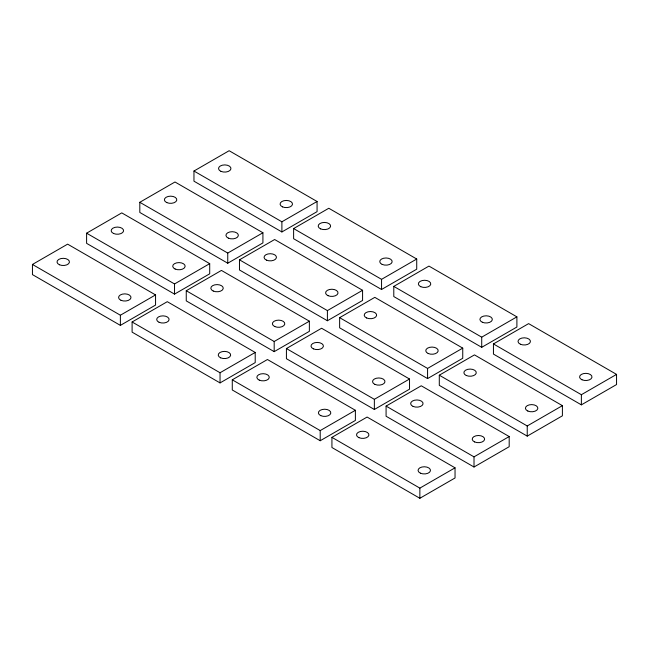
<?xml version="1.0" encoding="UTF-8"?>
<svg xmlns="http://www.w3.org/2000/svg" width="649" height="649" viewBox="0 0 649 649"><rect width="100%" height="100%" fill="white"/><g stroke="black" fill="none" stroke-linecap="round" stroke-linejoin="round"><path stroke-width="0.97" d="M139.811 202.293L174.987 181.988L262.918 232.756L262.918 242.904L227.75 263.218L139.811 212.45L139.811 202.293L227.75 253.061L262.918 232.756M193.962 171.028L229.138 150.722L317.069 201.49L317.069 211.647L281.893 231.953L193.962 181.185L193.962 171.028L281.893 221.796L317.069 201.49M32.45 264.451L67.626 244.146L155.557 294.914L155.557 305.062L120.381 325.376L32.45 274.608L32.45 264.451L120.381 315.219L155.557 294.914M86.601 233.186L121.769 212.88L209.708 263.648L209.708 273.805L174.532 294.111L86.601 243.343L86.601 233.186L174.532 283.954L209.708 263.648M239.473 259.827L274.641 239.522L362.58 290.29L362.58 300.446L327.404 320.752L239.473 269.984L239.473 259.827L327.404 310.595L362.58 290.29M293.616 228.57L328.792 208.264L416.723 259.024L416.723 269.181L381.555 289.486L293.616 238.718L293.616 228.57L381.555 279.338L416.723 259.024M132.104 321.985L167.28 301.68L255.211 352.448L255.211 362.604L220.043 382.91L132.104 332.142L132.104 321.985L220.043 372.753L255.211 352.448M186.255 290.728L221.431 270.422L309.362 321.182L309.362 331.339L274.186 351.644L186.255 300.876L186.255 290.728L274.186 341.496L309.362 321.182M339.638 317.661L374.814 297.356L462.745 348.124L462.745 358.272L427.569 378.578L339.638 327.818L339.638 317.661L427.569 368.429L462.745 348.124M393.789 286.396L428.957 266.09L516.896 316.858L516.896 327.015L481.72 347.32L393.789 296.552L393.789 286.396L481.72 337.164L516.896 316.858M232.277 379.819L267.445 359.514L355.384 410.282L355.384 420.43L320.208 440.736L232.277 389.976L232.277 379.819L320.208 430.587L355.384 410.282M286.42 348.554L321.596 328.248L409.527 379.016L409.527 389.173L374.359 409.478L286.42 358.71L286.42 348.554L374.359 399.322L409.527 379.016M439.292 375.195L474.468 354.889L562.399 405.657L562.399 415.814L527.231 436.12L439.292 385.352L439.292 375.195L527.231 425.963L562.399 405.657M493.443 343.938L528.619 323.624L616.55 374.392L616.55 384.549L581.374 404.854L493.443 354.086L493.443 343.938L581.374 394.706L616.55 374.392M331.931 437.353L367.107 417.047L455.038 467.815L455.038 477.972L419.862 498.278L331.931 447.51L331.931 437.353L419.862 488.121L455.038 467.815M386.082 406.096L421.25 385.782L509.189 436.55L509.189 446.707L474.013 467.012L386.082 416.244L386.082 406.096L474.013 456.864L509.189 436.55M581.374 394.706L581.374 404.854M527.231 425.963L527.231 436.12M481.72 337.164L481.72 347.32M474.013 456.864L474.013 467.012M427.569 368.429L427.569 378.578M419.862 488.121L419.862 498.278M381.555 279.338L381.555 289.486M374.359 399.322L374.359 409.478M327.404 310.595L327.404 320.752M320.208 430.587L320.208 440.736M281.893 221.796L281.893 231.953M274.186 341.496L274.186 351.644M227.75 253.061L227.75 263.218M220.043 372.753L220.043 382.91M174.532 283.954L174.532 294.111M120.381 315.219L120.381 325.376M120.998 300.3A6.214 3.594 0 0 0 130.944 297.915A6.214 3.594 0 0 0 122.401 294.135A6.214 3.594 0 0 0 120.998 300.3M59.44 264.76A6.214 3.594 0 0 0 69.394 262.383A6.214 3.594 0 0 0 60.844 258.594A6.214 3.594 0 0 0 59.44 264.76M175.141 269.035A6.214 3.594 0 0 0 185.095 266.658A6.214 3.594 0 0 0 176.552 262.869A6.214 3.594 0 0 0 175.141 269.035M113.591 233.502A6.214 3.594 0 0 0 123.537 231.117A6.214 3.594 0 0 0 114.995 227.337A6.214 3.594 0 0 0 113.591 233.502M228.359 238.142A6.214 3.594 0 0 0 238.305 235.757A6.214 3.594 0 0 0 229.762 231.977A6.214 3.594 0 0 0 228.359 238.142M166.801 202.602A6.214 3.594 0 0 0 176.755 200.225A6.214 3.594 0 0 0 168.213 196.436A6.214 3.594 0 0 0 166.801 202.602M282.51 206.877A6.214 3.594 0 0 0 292.456 204.5A6.214 3.594 0 0 0 283.913 200.711A6.214 3.594 0 0 0 282.51 206.877M220.952 171.344A6.214 3.594 0 0 0 230.906 168.959A6.214 3.594 0 0 0 222.356 165.179A6.214 3.594 0 0 0 220.952 171.344M382.164 264.411A6.214 3.594 0 0 0 392.11 262.034A6.214 3.594 0 0 0 383.567 258.253A6.214 3.594 0 0 0 382.164 264.411M320.614 228.878A6.214 3.594 0 0 0 330.56 226.501A6.214 3.594 0 0 0 322.018 222.712A6.214 3.594 0 0 0 320.614 228.878M328.013 295.676A6.214 3.594 0 0 0 337.967 293.299A6.214 3.594 0 0 0 329.424 289.511A6.214 3.594 0 0 0 328.013 295.676M266.463 260.135A6.214 3.594 0 0 0 276.409 257.758A6.214 3.594 0 0 0 267.867 253.978A6.214 3.594 0 0 0 266.463 260.135M274.803 326.569A6.214 3.594 0 0 0 284.749 324.192A6.214 3.594 0 0 0 276.206 320.411A6.214 3.594 0 0 0 274.803 326.569M213.245 291.036A6.214 3.594 0 0 0 223.199 288.659A6.214 3.594 0 0 0 214.657 284.87A6.214 3.594 0 0 0 213.245 291.036M220.652 357.834A6.214 3.594 0 0 0 230.606 355.457A6.214 3.594 0 0 0 222.055 351.669A6.214 3.594 0 0 0 220.652 357.834M159.102 322.293A6.214 3.594 0 0 0 169.048 319.916A6.214 3.594 0 0 0 160.506 316.136A6.214 3.594 0 0 0 159.102 322.293M320.817 415.668A6.214 3.594 0 0 0 330.771 413.283A6.214 3.594 0 0 0 322.228 409.503A6.214 3.594 0 0 0 320.817 415.668M259.267 380.127A6.214 3.594 0 0 0 269.213 377.75A6.214 3.594 0 0 0 260.671 373.962A6.214 3.594 0 0 0 259.267 380.127M374.968 384.403A6.214 3.594 0 0 0 384.914 382.026A6.214 3.594 0 0 0 376.371 378.237A6.214 3.594 0 0 0 374.968 384.403M313.41 348.862A6.214 3.594 0 0 0 323.364 346.485A6.214 3.594 0 0 0 314.822 342.704A6.214 3.594 0 0 0 313.41 348.862M428.186 353.51A6.214 3.594 0 0 0 438.132 351.125A6.214 3.594 0 0 0 429.589 347.345A6.214 3.594 0 0 0 428.186 353.51M366.628 317.969A6.214 3.594 0 0 0 376.582 315.592A6.214 3.594 0 0 0 368.032 311.804A6.214 3.594 0 0 0 366.628 317.969M482.329 322.245A6.214 3.594 0 0 0 492.283 319.868A6.214 3.594 0 0 0 483.74 316.079A6.214 3.594 0 0 0 482.329 322.245M420.779 286.704A6.214 3.594 0 0 0 430.725 284.327A6.214 3.594 0 0 0 422.183 280.546A6.214 3.594 0 0 0 420.779 286.704M581.991 379.779A6.214 3.594 0 0 0 591.937 377.402A6.214 3.594 0 0 0 583.394 373.621A6.214 3.594 0 0 0 581.991 379.779M520.433 344.246A6.214 3.594 0 0 0 530.387 341.869A6.214 3.594 0 0 0 521.845 338.08A6.214 3.594 0 0 0 520.433 344.246M474.622 441.937A6.214 3.594 0 0 0 484.576 439.56A6.214 3.594 0 0 0 476.033 435.779A6.214 3.594 0 0 0 474.622 441.937M413.072 406.404A6.214 3.594 0 0 0 423.018 404.027A6.214 3.594 0 0 0 414.476 400.238A6.214 3.594 0 0 0 413.072 406.404M420.479 473.202A6.214 3.594 0 0 0 430.425 470.825A6.214 3.594 0 0 0 421.882 467.037A6.214 3.594 0 0 0 420.479 473.202M358.921 437.661A6.214 3.594 0 0 0 368.875 435.284A6.214 3.594 0 0 0 360.333 431.504A6.214 3.594 0 0 0 358.921 437.661M527.84 411.044A6.214 3.594 0 0 0 537.794 408.667A6.214 3.594 0 0 0 529.243 404.879A6.214 3.594 0 0 0 527.84 411.044M466.29 375.503A6.214 3.594 0 0 0 476.236 373.126A6.214 3.594 0 0 0 467.694 369.346A6.214 3.594 0 0 0 466.29 375.503"/></g></svg>
